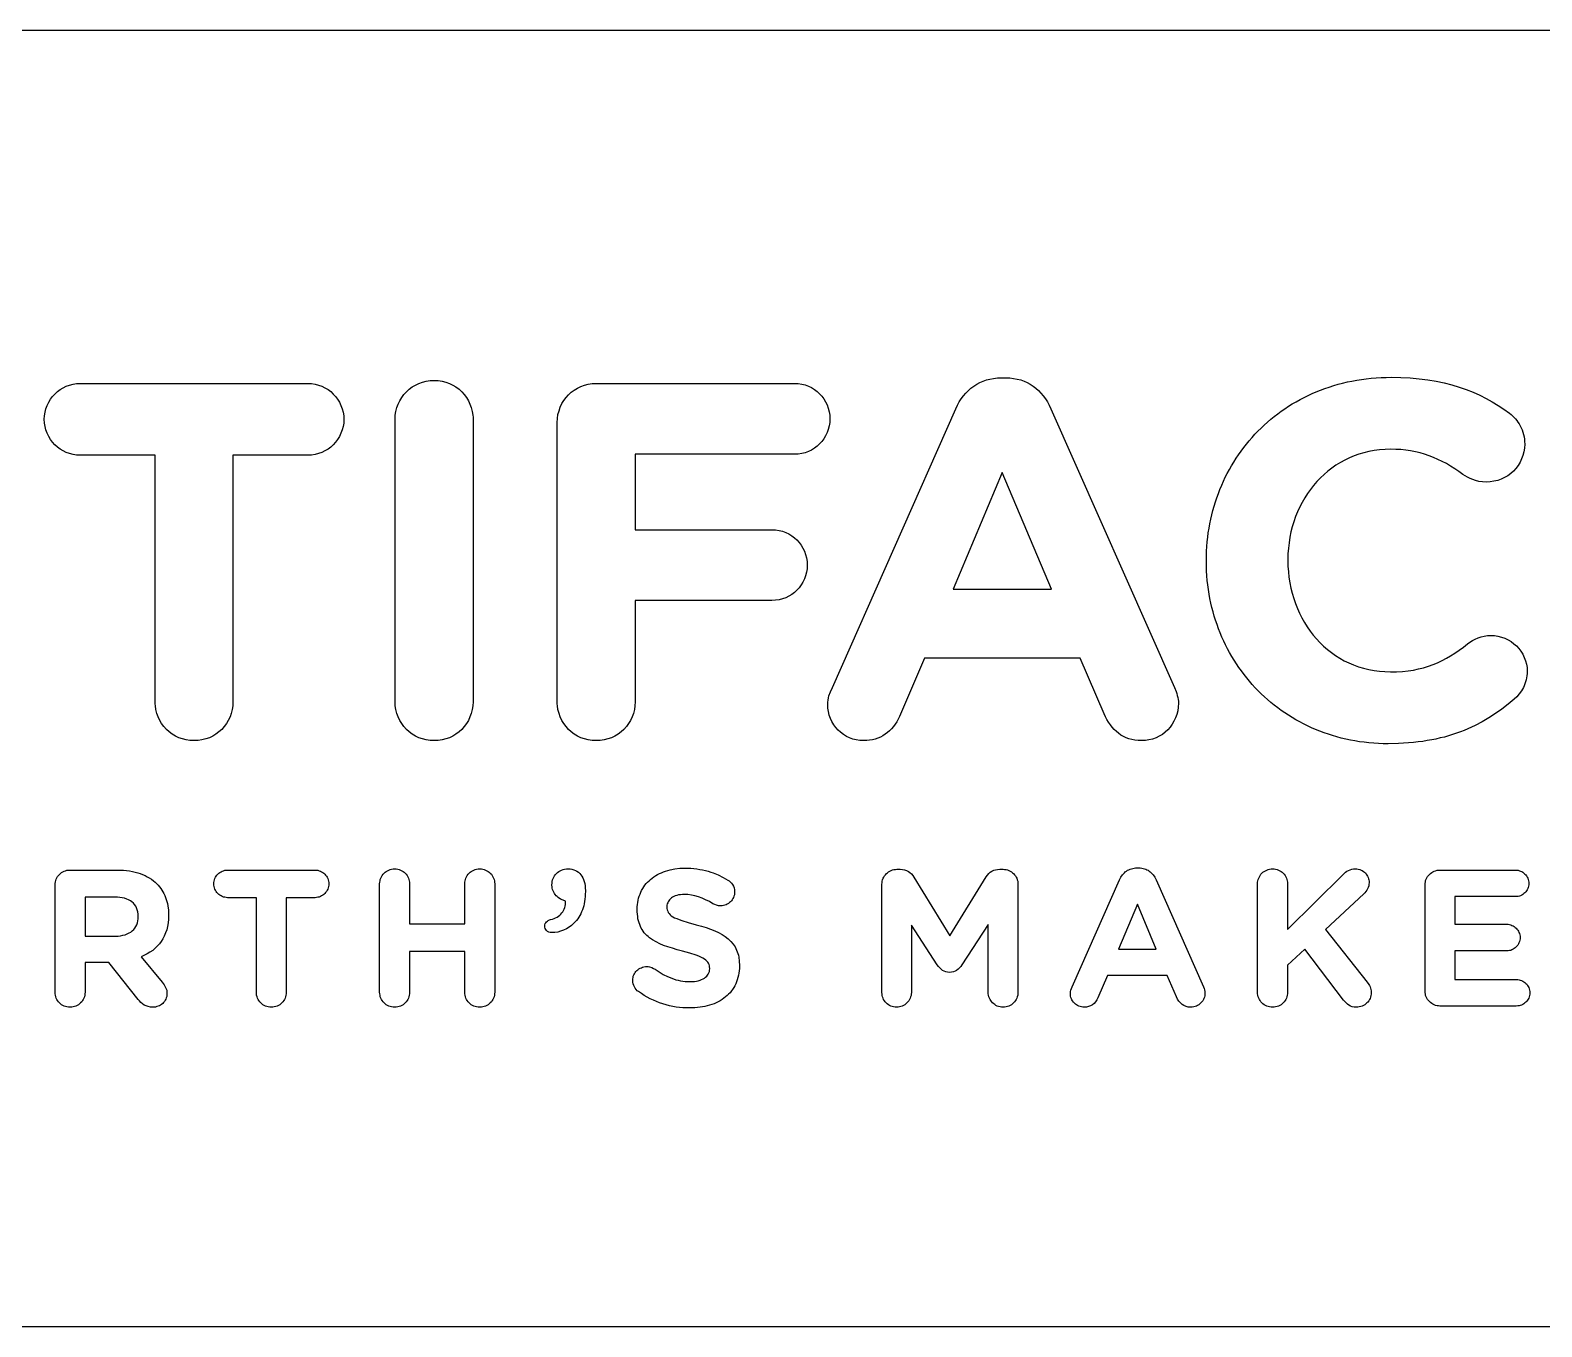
# Model space of a CAD drawing. Extents: x 141 to 614, y 34 to 131.
# Drawn here: x 373.7 to 486.8, y 33.9 to 130.9 of the extents above; entities that cross this region are included whole.
import ezdxf

# ---------------------------------------------------------------- set-up
doc = ezdxf.new("R2010")
doc.units = 0
doc.layers.add('CUT', color=2, linetype='CONTINUOUS')
doc.layers.add('ENGRAVE', color=3, linetype='CONTINUOUS')

msp = doc.modelspace()

# ---------------------------------------------------------------- linework, layer by layer
at = {"layer": 'CUT'}
msp.add_lwpolyline([(203.08, 130.93), (530.44, 130.93), (586.44, 130.93), (614.44, 82.43), (586.44, 33.93), (226.46, 33.93)], dxfattribs=at)
at = {"layer": 'ENGRAVE'}
for points in [[(383.08, 99.13), (377.48, 99.13), (377.21, 99.14), (376.94, 99.18), (376.68, 99.25), (376.44, 99.34), (376.2, 99.45), (375.98, 99.59), (375.77, 99.74), (375.58, 99.92), (375.41, 100.11), (375.25, 100.32), (375.12, 100.54), (375, 100.77), (374.91, 101.02), (374.85, 101.28), (374.81, 101.54), (374.79, 101.82), (374.81, 102.09), (374.85, 102.36), (374.91, 102.61), (375, 102.86), (375.12, 103.09), (375.25, 103.32), (375.41, 103.52), (375.58, 103.71), (375.77, 103.89), (375.98, 104.04), (376.2, 104.18), (376.44, 104.29), (376.68, 104.38), (376.94, 104.45), (377.21, 104.49), (377.48, 104.5), (394.51, 104.5), (394.79, 104.49), (395.05, 104.45), (395.31, 104.38), (395.56, 104.29), (395.79, 104.18), (396.02, 104.04), (396.22, 103.89), (396.41, 103.71), (396.59, 103.52), (396.74, 103.32), (396.88, 103.09), (396.99, 102.86), (397.08, 102.61), (397.15, 102.36), (397.19, 102.09), (397.2, 101.82), (397.19, 101.54), (397.15, 101.28), (397.08, 101.02), (396.99, 100.77), (396.88, 100.54), (396.74, 100.32), (396.59, 100.11), (396.41, 99.92), (396.22, 99.74), (396.02, 99.59), (395.79, 99.45), (395.56, 99.34), (395.31, 99.25), (395.05, 99.18), (394.79, 99.14), (394.51, 99.13), (388.91, 99.13), (388.91, 80.69), (388.9, 80.39), (388.85, 80.1), (388.78, 79.82), (388.69, 79.55), (388.56, 79.29), (388.42, 79.05), (388.25, 78.83), (388.07, 78.62), (387.86, 78.44), (387.63, 78.27), (387.39, 78.12), (387.14, 78), (386.87, 77.91), (386.59, 77.83), (386.3, 77.79), (386.15, 77.78), (386, 77.78), (385.69, 77.79), (385.4, 77.83), (385.12, 77.91), (384.85, 78), (384.6, 78.12), (384.36, 78.27), (384.13, 78.44), (383.93, 78.62), (383.74, 78.83), (383.57, 79.05), (383.43, 79.29), (383.31, 79.55), (383.21, 79.82), (383.14, 80.1), (383.1, 80.39), (383.09, 80.54), (383.08, 80.69)], [(401.04, 101.82), (401.05, 102.12), (401.1, 102.41), (401.17, 102.69), (401.26, 102.96), (401.39, 103.21), (401.53, 103.45), (401.7, 103.68), (401.89, 103.88), (402.09, 104.07), (402.32, 104.24), (402.56, 104.38), (402.81, 104.5), (403.08, 104.6), (403.36, 104.67), (403.65, 104.72), (403.8, 104.73), (403.96, 104.73), (404.26, 104.72), (404.55, 104.67), (404.83, 104.6), (405.1, 104.5), (405.35, 104.38), (405.59, 104.24), (405.82, 104.07), (406.02, 103.88), (406.21, 103.68), (406.38, 103.45), (406.52, 103.21), (406.64, 102.96), (406.74, 102.69), (406.81, 102.41), (406.85, 102.12), (406.87, 101.97), (406.87, 101.82), (406.87, 80.69), (406.85, 80.39), (406.81, 80.1), (406.74, 79.82), (406.64, 79.55), (406.52, 79.29), (406.38, 79.05), (406.21, 78.83), (406.02, 78.62), (405.82, 78.44), (405.59, 78.27), (405.35, 78.12), (405.1, 78), (404.83, 77.91), (404.55, 77.83), (404.26, 77.79), (404.11, 77.78), (403.96, 77.78), (403.65, 77.79), (403.36, 77.83), (403.08, 77.91), (402.81, 78), (402.56, 78.12), (402.32, 78.27), (402.09, 78.44), (401.89, 78.62), (401.7, 78.83), (401.53, 79.05), (401.39, 79.29), (401.26, 79.55), (401.17, 79.82), (401.1, 80.1), (401.05, 80.39), (401.04, 80.54), (401.04, 80.69)], [(413.17, 101.59), (413.18, 101.89), (413.22, 102.18), (413.3, 102.46), (413.39, 102.73), (413.51, 102.99), (413.66, 103.23), (413.83, 103.45), (414.01, 103.66), (414.22, 103.84), (414.44, 104.01), (414.68, 104.16), (414.94, 104.28), (415.21, 104.37), (415.49, 104.45), (415.78, 104.49), (415.93, 104.5), (416.08, 104.5), (430.92, 104.5), (431.19, 104.49), (431.46, 104.45), (431.71, 104.39), (431.96, 104.3), (432.19, 104.19), (432.41, 104.05), (432.61, 103.9), (432.8, 103.73), (432.97, 103.55), (433.12, 103.34), (433.25, 103.12), (433.36, 102.89), (433.45, 102.65), (433.52, 102.39), (433.56, 102.13), (433.57, 101.85), (433.56, 101.58), (433.52, 101.32), (433.45, 101.06), (433.36, 100.82), (433.25, 100.59), (433.12, 100.37), (432.97, 100.16), (432.8, 99.98), (432.61, 99.8), (432.41, 99.65), (432.19, 99.52), (431.96, 99.41), (431.71, 99.32), (431.46, 99.26), (431.19, 99.22), (430.92, 99.2), (419, 99.2), (419, 93.56), (429.22, 93.56), (429.49, 93.55), (429.76, 93.51), (430.01, 93.45), (430.26, 93.36), (430.49, 93.25), (430.71, 93.11), (430.91, 92.96), (431.1, 92.79), (431.27, 92.6), (431.42, 92.4), (431.55, 92.18), (431.66, 91.95), (431.75, 91.71), (431.82, 91.45), (431.86, 91.19), (431.87, 90.91), (431.86, 90.64), (431.82, 90.38), (431.75, 90.12), (431.66, 89.88), (431.55, 89.64), (431.42, 89.43), (431.27, 89.22), (431.1, 89.03), (430.91, 88.86), (430.71, 88.71), (430.49, 88.58), (430.26, 88.47), (430.01, 88.38), (429.76, 88.32), (429.49, 88.28), (429.22, 88.26), (419, 88.26), (419, 80.69), (418.98, 80.39), (418.94, 80.1), (418.87, 79.82), (418.77, 79.55), (418.65, 79.29), (418.5, 79.05), (418.34, 78.83), (418.15, 78.62), (417.94, 78.44), (417.72, 78.27), (417.48, 78.12), (417.23, 78), (416.96, 77.91), (416.68, 77.83), (416.38, 77.79), (416.24, 77.78), (416.08, 77.78), (415.78, 77.79), (415.49, 77.83), (415.21, 77.91), (414.94, 78), (414.68, 78.12), (414.44, 78.27), (414.22, 78.44), (414.01, 78.62), (413.83, 78.83), (413.66, 79.05), (413.51, 79.29), (413.39, 79.55), (413.3, 79.82), (413.22, 80.1), (413.18, 80.39), (413.17, 80.54), (413.17, 80.69)], [(433.75, 81.75), (442.98, 102.61), (443.11, 102.87), (443.25, 103.12), (443.4, 103.36), (443.56, 103.58), (443.74, 103.78), (443.93, 103.97), (444.12, 104.15), (444.33, 104.31), (444.55, 104.45), (444.78, 104.57), (445.03, 104.67), (445.28, 104.76), (445.54, 104.83), (445.81, 104.88), (446.1, 104.91), (446.39, 104.92), (446.73, 104.92), (447.03, 104.91), (447.31, 104.88), (447.58, 104.83), (447.84, 104.76), (448.09, 104.67), (448.33, 104.57), (448.55, 104.45), (448.77, 104.31), (448.98, 104.15), (449.17, 103.97), (449.35, 103.78), (449.53, 103.58), (449.69, 103.36), (449.84, 103.12), (449.98, 102.87), (450.1, 102.61), (459.34, 81.75), (459.47, 81.45), (459.52, 81.3), (459.56, 81.15), (459.6, 81.01), (459.62, 80.86), (459.64, 80.72), (459.64, 80.58), (459.63, 80.29), (459.59, 80.01), (459.52, 79.74), (459.43, 79.49), (459.31, 79.24), (459.18, 79.01), (459.02, 78.79), (458.84, 78.59), (458.65, 78.41), (458.44, 78.25), (458.21, 78.11), (457.97, 78), (457.71, 77.9), (457.44, 77.83), (457.17, 77.79), (456.88, 77.78), (456.63, 77.79), (456.39, 77.81), (456.16, 77.86), (455.94, 77.92), (455.73, 78), (455.53, 78.09), (455.34, 78.2), (455.16, 78.33), (455, 78.46), (454.84, 78.62), (454.69, 78.78), (454.55, 78.96), (454.42, 79.15), (454.29, 79.35), (454.18, 79.56), (454.08, 79.78), (452.3, 83.95), (440.64, 83.95), (438.78, 79.59), (438.68, 79.39), (438.57, 79.19), (438.45, 79), (438.32, 78.83), (438.18, 78.67), (438.03, 78.52), (437.87, 78.38), (437.71, 78.26), (437.53, 78.15), (437.35, 78.05), (437.16, 77.97), (436.96, 77.9), (436.75, 77.85), (436.54, 77.81), (436.32, 77.78), (436.09, 77.78), (435.81, 77.79), (435.54, 77.83), (435.28, 77.9), (435.03, 77.99), (434.8, 78.1), (434.58, 78.24), (434.37, 78.4), (434.18, 78.57), (434.01, 78.76), (433.86, 78.97), (433.72, 79.2), (433.61, 79.44), (433.52, 79.69), (433.46, 79.95), (433.42, 80.22), (433.41, 80.5), (433.41, 80.66), (433.43, 80.81), (433.46, 80.97), (433.5, 81.13), (433.61, 81.44)], [(461.74, 91.18), (461.74, 91.25), (461.74, 91.61), (461.75, 91.96), (461.77, 92.3), (461.8, 92.65), (461.84, 92.99), (461.88, 93.33), (461.94, 93.67), (462, 94.01), (462.06, 94.34), (462.14, 94.67), (462.22, 94.99), (462.31, 95.32), (462.41, 95.64), (462.52, 95.95), (462.63, 96.26), (462.75, 96.57), (462.88, 96.88), (463.01, 97.18), (463.15, 97.48), (463.3, 97.77), (463.46, 98.06), (463.62, 98.34), (463.79, 98.62), (463.96, 98.9), (464.14, 99.17), (464.33, 99.44), (464.53, 99.7), (464.73, 99.96), (464.94, 100.21), (465.15, 100.45), (465.37, 100.7), (465.59, 100.93), (465.83, 101.16), (466.06, 101.39), (466.31, 101.6), (466.55, 101.82), (466.81, 102.02), (467.07, 102.23), (467.34, 102.42), (467.61, 102.61), (467.88, 102.79), (468.16, 102.97), (468.45, 103.13), (468.74, 103.3), (469.04, 103.45), (469.34, 103.6), (469.65, 103.74), (469.96, 103.88), (470.28, 104), (470.6, 104.12), (470.93, 104.23), (471.26, 104.34), (471.59, 104.44), (471.93, 104.52), (472.28, 104.61), (472.62, 104.68), (472.98, 104.74), (473.33, 104.8), (473.69, 104.85), (474.06, 104.89), (474.43, 104.92), (474.8, 104.94), (475.18, 104.95), (475.56, 104.96), (476.29, 104.95), (476.99, 104.91), (477.66, 104.85), (478.31, 104.77), (478.93, 104.66), (479.53, 104.54), (480.1, 104.39), (480.65, 104.22), (481.18, 104.04), (481.69, 103.84), (482.19, 103.62), (482.66, 103.38), (483.12, 103.12), (483.57, 102.85), (484, 102.57), (484.41, 102.27), (484.53, 102.18), (484.64, 102.08), (484.74, 101.98), (484.85, 101.86), (484.95, 101.74), (485.04, 101.61), (485.13, 101.47), (485.21, 101.33), (485.28, 101.18), (485.35, 101.02), (485.41, 100.86), (485.46, 100.69), (485.5, 100.51), (485.53, 100.34), (485.54, 100.15), (485.55, 99.96), (485.53, 99.67), (485.49, 99.38), (485.42, 99.11), (485.32, 98.85), (485.2, 98.6), (485.06, 98.36), (484.89, 98.15), (484.71, 97.94), (484.5, 97.76), (484.28, 97.6), (484.04, 97.46), (483.79, 97.34), (483.53, 97.25), (483.25, 97.18), (482.97, 97.14), (482.67, 97.12), (482.39, 97.14), (482.12, 97.17), (481.88, 97.23), (481.66, 97.31), (481.46, 97.39), (481.27, 97.49), (480.93, 97.69), (480.62, 97.91), (480.32, 98.12), (480.01, 98.31), (479.69, 98.5), (479.37, 98.67), (479.05, 98.82), (478.73, 98.96), (478.39, 99.09), (478.06, 99.2), (477.72, 99.3), (477.37, 99.39), (477.01, 99.46), (476.65, 99.51), (476.28, 99.55), (475.9, 99.57), (475.52, 99.58), (475.1, 99.57), (474.69, 99.54), (474.29, 99.49), (473.9, 99.41), (473.52, 99.32), (473.15, 99.21), (472.79, 99.08), (472.43, 98.93), (472.09, 98.77), (471.76, 98.58), (471.43, 98.38), (471.12, 98.17), (470.82, 97.94), (470.54, 97.69), (470.26, 97.43), (470, 97.16), (469.75, 96.87), (469.52, 96.57), (469.29, 96.26), (469.09, 95.94), (468.89, 95.6), (468.72, 95.26), (468.55, 94.9), (468.41, 94.54), (468.27, 94.16), (468.16, 93.78), (468.06, 93.39), (467.98, 92.99), (467.92, 92.58), (467.87, 92.17), (467.84, 91.75), (467.83, 91.33), (467.83, 91.25), (467.84, 90.83), (467.87, 90.41), (467.91, 90), (467.98, 89.59), (468.06, 89.19), (468.15, 88.8), (468.27, 88.41), (468.39, 88.04), (468.54, 87.67), (468.7, 87.31), (468.88, 86.96), (469.07, 86.62), (469.27, 86.3), (469.49, 85.98), (469.72, 85.68), (469.97, 85.39), (470.23, 85.11), (470.5, 84.85), (470.79, 84.6), (471.09, 84.36), (471.4, 84.14), (471.72, 83.94), (472.05, 83.76), (472.4, 83.59), (472.75, 83.44), (473.12, 83.3), (473.5, 83.19), (473.88, 83.1), (474.28, 83.02), (474.68, 82.97), (475.09, 82.94), (475.52, 82.92), (475.97, 82.93), (476.4, 82.96), (476.82, 83), (477.22, 83.06), (477.61, 83.14), (477.98, 83.23), (478.34, 83.34), (478.69, 83.47), (479.03, 83.61), (479.37, 83.77), (479.69, 83.94), (480.01, 84.12), (480.33, 84.32), (480.65, 84.54), (480.96, 84.77), (481.27, 85.01), (481.45, 85.14), (481.64, 85.27), (481.84, 85.38), (482.06, 85.47), (482.28, 85.55), (482.52, 85.6), (482.76, 85.64), (483.01, 85.65), (483.29, 85.64), (483.55, 85.6), (483.81, 85.53), (484.06, 85.44), (484.3, 85.32), (484.53, 85.19), (484.74, 85.03), (484.93, 84.86), (485.11, 84.67), (485.27, 84.46), (485.4, 84.24), (485.52, 84.01), (485.61, 83.76), (485.68, 83.5), (485.73, 83.24), (485.74, 82.96), (485.73, 82.8), (485.72, 82.63), (485.69, 82.47), (485.66, 82.32), (485.62, 82.17), (485.57, 82.02), (485.51, 81.89), (485.45, 81.75), (485.3, 81.5), (485.13, 81.27), (484.95, 81.06), (484.76, 80.88), (484.3, 80.5), (483.84, 80.14), (483.36, 79.8), (482.87, 79.48), (482.37, 79.19), (481.84, 78.91), (481.3, 78.66), (481.02, 78.54), (480.74, 78.43), (480.45, 78.33), (480.15, 78.23), (479.85, 78.14), (479.55, 78.05), (479.23, 77.98), (478.91, 77.9), (478.59, 77.84), (478.26, 77.78), (477.92, 77.72), (477.57, 77.68), (477.22, 77.64), (476.85, 77.61), (476.48, 77.58), (476.11, 77.56), (475.33, 77.55), (474.97, 77.55), (474.6, 77.57), (474.25, 77.59), (473.89, 77.62), (473.54, 77.66), (473.19, 77.7), (472.85, 77.76), (472.51, 77.82), (472.17, 77.89), (471.83, 77.97), (471.5, 78.06), (471.18, 78.16), (470.86, 78.26), (470.54, 78.37), (470.22, 78.48), (469.91, 78.61), (469.61, 78.74), (469.31, 78.88), (469.01, 79.03), (468.72, 79.18), (468.43, 79.34), (468.15, 79.5), (467.87, 79.68), (467.6, 79.86), (467.33, 80.04), (467.07, 80.23), (466.81, 80.43), (466.56, 80.63), (466.31, 80.85), (466.07, 81.06), (465.84, 81.28), (465.61, 81.51), (465.38, 81.74), (465.17, 81.98), (464.95, 82.23), (464.75, 82.47), (464.55, 82.73), (464.35, 82.99), (464.16, 83.25), (463.98, 83.52), (463.81, 83.8), (463.64, 84.07), (463.47, 84.36), (463.32, 84.65), (463.17, 84.94), (463.03, 85.23), (462.89, 85.53), (462.76, 85.84), (462.64, 86.15), (462.53, 86.46), (462.42, 86.78), (462.32, 87.09), (462.23, 87.42), (462.15, 87.74), (462.07, 88.07), (462, 88.41), (461.94, 88.74), (461.89, 89.08), (461.84, 89.43), (461.8, 89.77), (461.77, 90.12), (461.75, 90.47), (461.74, 90.82)], [(450.14, 89.1), (446.46, 97.84), (442.8, 89.1)], [(375.6, 66.98), (375.61, 67.09), (375.62, 67.21), (375.65, 67.31), (375.69, 67.42), (375.74, 67.52), (375.79, 67.61), (375.86, 67.69), (375.93, 67.77), (376.01, 67.85), (376.09, 67.91), (376.18, 67.96), (376.28, 68.01), (376.39, 68.05), (376.49, 68.08), (376.61, 68.09), (376.72, 68.1), (380.25, 68.1), (380.49, 68.09), (380.72, 68.08), (380.95, 68.06), (381.17, 68.03), (381.38, 67.99), (381.58, 67.95), (381.78, 67.89), (381.97, 67.83), (382.15, 67.76), (382.33, 67.69), (382.49, 67.6), (382.65, 67.51), (382.81, 67.41), (382.95, 67.3), (383.09, 67.19), (383.22, 67.07), (383.32, 66.96), (383.42, 66.84), (383.51, 66.72), (383.59, 66.6), (383.67, 66.47), (383.74, 66.33), (383.81, 66.19), (383.87, 66.05), (383.92, 65.9), (383.96, 65.75), (384, 65.59), (384.03, 65.43), (384.08, 65.09), (384.09, 64.74), (384.09, 64.71), (384.08, 64.42), (384.05, 64.14), (384.01, 63.88), (383.95, 63.62), (383.87, 63.39), (383.77, 63.16), (383.66, 62.95), (383.54, 62.75), (383.4, 62.57), (383.24, 62.4), (383.08, 62.24), (382.9, 62.09), (382.7, 61.95), (382.5, 61.83), (382.28, 61.72), (382.05, 61.61), (383.61, 59.72), (383.76, 59.52), (383.82, 59.42), (383.87, 59.32), (383.92, 59.22), (383.95, 59.11), (383.97, 58.99), (383.97, 58.87), (383.97, 58.75), (383.95, 58.64), (383.92, 58.54), (383.88, 58.44), (383.84, 58.35), (383.78, 58.27), (383.72, 58.19), (383.65, 58.12), (383.57, 58.05), (383.49, 58), (383.4, 57.95), (383.31, 57.91), (383.21, 57.88), (383.11, 57.85), (383.01, 57.84), (382.91, 57.84), (382.73, 57.85), (382.56, 57.88), (382.41, 57.93), (382.27, 58), (382.14, 58.09), (382.02, 58.18), (381.91, 58.3), (381.81, 58.42), (379.63, 61.18), (377.84, 61.18), (377.84, 58.95), (377.83, 58.84), (377.82, 58.73), (377.79, 58.62), (377.75, 58.52), (377.71, 58.42), (377.65, 58.33), (377.59, 58.24), (377.51, 58.16), (377.43, 58.09), (377.35, 58.02), (377.26, 57.97), (377.16, 57.92), (377.06, 57.88), (376.95, 57.86), (376.84, 57.84), (376.72, 57.84), (376.61, 57.84), (376.49, 57.86), (376.39, 57.88), (376.28, 57.92), (376.18, 57.97), (376.09, 58.02), (376.01, 58.09), (375.93, 58.16), (375.86, 58.24), (375.79, 58.33), (375.74, 58.42), (375.69, 58.52), (375.65, 58.62), (375.62, 58.73), (375.61, 58.84), (375.6, 58.95)], [(390.66, 66.03), (388.51, 66.03), (388.4, 66.04), (388.3, 66.06), (388.2, 66.08), (388.11, 66.12), (388.02, 66.16), (387.93, 66.21), (387.85, 66.27), (387.78, 66.34), (387.71, 66.41), (387.65, 66.49), (387.6, 66.58), (387.56, 66.67), (387.52, 66.76), (387.49, 66.86), (387.48, 66.96), (387.47, 67.07), (387.48, 67.17), (387.49, 67.27), (387.52, 67.37), (387.56, 67.47), (387.6, 67.56), (387.65, 67.64), (387.71, 67.72), (387.78, 67.79), (387.85, 67.86), (387.93, 67.92), (388.02, 67.97), (388.11, 68.02), (388.2, 68.05), (388.3, 68.08), (388.4, 68.09), (388.51, 68.1), (395.05, 68.1), (395.15, 68.09), (395.26, 68.08), (395.35, 68.05), (395.45, 68.02), (395.54, 67.97), (395.62, 67.92), (395.7, 67.86), (395.78, 67.79), (395.84, 67.72), (395.9, 67.64), (395.96, 67.56), (396, 67.47), (396.03, 67.37), (396.06, 67.27), (396.08, 67.17), (396.08, 67.07), (396.08, 66.96), (396.06, 66.86), (396.03, 66.76), (396, 66.67), (395.96, 66.58), (395.9, 66.49), (395.84, 66.41), (395.78, 66.34), (395.7, 66.27), (395.62, 66.21), (395.54, 66.16), (395.45, 66.12), (395.35, 66.08), (395.26, 66.06), (395.15, 66.04), (395.05, 66.03), (392.9, 66.03), (392.9, 58.95), (392.89, 58.84), (392.87, 58.73), (392.85, 58.62), (392.81, 58.52), (392.76, 58.42), (392.71, 58.33), (392.64, 58.24), (392.57, 58.16), (392.49, 58.09), (392.41, 58.02), (392.31, 57.97), (392.22, 57.92), (392.11, 57.88), (392, 57.86), (391.89, 57.84), (391.78, 57.84), (391.66, 57.84), (391.55, 57.86), (391.44, 57.88), (391.34, 57.92), (391.24, 57.97), (391.15, 58.02), (391.06, 58.09), (390.98, 58.16), (390.91, 58.24), (390.85, 58.33), (390.79, 58.42), (390.75, 58.52), (390.71, 58.62), (390.68, 58.73), (390.66, 58.84), (390.66, 58.95)], [(399.88, 67.07), (399.89, 67.18), (399.91, 67.29), (399.93, 67.4), (399.97, 67.5), (400.02, 67.6), (400.07, 67.7), (400.14, 67.78), (400.21, 67.86), (400.29, 67.93), (400.37, 68), (400.47, 68.05), (400.56, 68.1), (400.67, 68.14), (400.78, 68.16), (400.89, 68.18), (401, 68.19), (401.12, 68.18), (401.23, 68.16), (401.34, 68.14), (401.44, 68.1), (401.54, 68.05), (401.63, 68), (401.72, 67.93), (401.8, 67.86), (401.87, 67.78), (401.93, 67.7), (401.99, 67.6), (402.04, 67.5), (402.07, 67.4), (402.1, 67.29), (402.12, 67.18), (402.12, 67.07), (402.12, 64.07), (406.25, 64.07), (406.25, 67.07), (406.26, 67.18), (406.27, 67.29), (406.3, 67.4), (406.34, 67.5), (406.39, 67.6), (406.44, 67.7), (406.5, 67.78), (406.58, 67.86), (406.66, 67.93), (406.74, 68), (406.83, 68.05), (406.93, 68.1), (407.04, 68.14), (407.14, 68.16), (407.25, 68.18), (407.37, 68.19), (407.49, 68.18), (407.6, 68.16), (407.71, 68.14), (407.81, 68.1), (407.91, 68.05), (408, 68), (408.08, 67.93), (408.16, 67.86), (408.24, 67.78), (408.3, 67.7), (408.35, 67.6), (408.4, 67.5), (408.44, 67.4), (408.47, 67.29), (408.48, 67.18), (408.49, 67.07), (408.49, 58.95), (408.48, 58.84), (408.47, 58.73), (408.44, 58.62), (408.4, 58.52), (408.35, 58.42), (408.3, 58.33), (408.24, 58.24), (408.16, 58.16), (408.08, 58.09), (408, 58.02), (407.91, 57.97), (407.81, 57.92), (407.71, 57.88), (407.6, 57.86), (407.49, 57.84), (407.37, 57.84), (407.25, 57.84), (407.14, 57.86), (407.04, 57.88), (406.93, 57.92), (406.83, 57.97), (406.74, 58.02), (406.66, 58.09), (406.58, 58.16), (406.5, 58.24), (406.44, 58.33), (406.39, 58.42), (406.34, 58.52), (406.3, 58.62), (406.27, 58.73), (406.26, 58.84), (406.25, 58.95), (406.25, 62.01), (402.12, 62.01), (402.12, 58.95), (402.12, 58.84), (402.1, 58.73), (402.07, 58.62), (402.04, 58.52), (401.99, 58.42), (401.93, 58.33), (401.87, 58.24), (401.8, 58.16), (401.72, 58.09), (401.63, 58.02), (401.54, 57.97), (401.44, 57.92), (401.34, 57.88), (401.23, 57.86), (401.12, 57.84), (401, 57.84), (400.89, 57.84), (400.78, 57.86), (400.67, 57.88), (400.56, 57.92), (400.47, 57.97), (400.37, 58.02), (400.29, 58.09), (400.21, 58.16), (400.14, 58.24), (400.07, 58.33), (400.02, 58.42), (399.97, 58.52), (399.93, 58.62), (399.91, 58.73), (399.89, 58.84), (399.88, 58.95)], [(412.67, 64.39), (412.81, 64.43), (412.93, 64.47), (413.05, 64.52), (413.16, 64.58), (413.27, 64.65), (413.36, 64.72), (413.44, 64.8), (413.52, 64.89), (413.59, 64.98), (413.64, 65.07), (413.69, 65.18), (413.73, 65.29), (413.76, 65.4), (413.78, 65.52), (413.79, 65.64), (413.79, 65.77), (413.6, 65.84), (413.42, 65.93), (413.25, 66.04), (413.17, 66.11), (413.09, 66.18), (413.02, 66.26), (412.96, 66.35), (412.91, 66.44), (412.86, 66.53), (412.82, 66.63), (412.8, 66.74), (412.78, 66.85), (412.77, 66.96), (412.77, 66.99), (412.78, 67.12), (412.8, 67.24), (412.82, 67.36), (412.86, 67.47), (412.91, 67.57), (412.96, 67.67), (413.03, 67.76), (413.11, 67.85), (413.19, 67.92), (413.28, 67.99), (413.38, 68.05), (413.49, 68.1), (413.6, 68.13), (413.72, 68.16), (413.85, 68.18), (413.98, 68.19), (414.13, 68.18), (414.27, 68.16), (414.4, 68.12), (414.53, 68.07), (414.64, 68.01), (414.75, 67.93), (414.85, 67.85), (414.93, 67.75), (415.01, 67.64), (415.08, 67.51), (415.14, 67.38), (415.19, 67.23), (415.23, 67.08), (415.25, 66.92), (415.27, 66.74), (415.28, 66.56), (415.28, 66.5), (415.27, 66.3), (415.26, 66.11), (415.24, 65.93), (415.22, 65.75), (415.19, 65.58), (415.15, 65.42), (415.1, 65.26), (415.05, 65.11), (414.99, 64.97), (414.93, 64.83), (414.86, 64.69), (414.78, 64.57), (414.7, 64.44), (414.61, 64.33), (414.52, 64.22), (414.42, 64.12), (414.24, 63.96), (414.05, 63.82), (413.85, 63.7), (413.64, 63.6), (413.42, 63.52), (413.21, 63.46), (412.99, 63.43), (412.79, 63.42), (412.65, 63.43), (412.54, 63.46), (412.44, 63.5), (412.36, 63.57), (412.31, 63.64), (412.27, 63.72), (412.24, 63.82), (412.23, 63.91), (412.24, 64), (412.27, 64.09), (412.31, 64.16), (412.36, 64.23), (412.43, 64.28), (412.5, 64.33), (412.58, 64.36)], [(419.24, 59), (419.15, 59.07), (419.07, 59.15), (419, 59.25), (418.94, 59.35), (418.89, 59.47), (418.85, 59.59), (418.83, 59.71), (418.82, 59.84), (418.82, 59.95), (418.84, 60.05), (418.86, 60.15), (418.9, 60.25), (418.94, 60.34), (419, 60.42), (419.06, 60.5), (419.12, 60.58), (419.2, 60.64), (419.28, 60.7), (419.36, 60.75), (419.46, 60.79), (419.55, 60.83), (419.65, 60.85), (419.76, 60.87), (419.87, 60.87), (419.97, 60.87), (420.07, 60.86), (420.24, 60.81), (420.38, 60.74), (420.5, 60.67), (420.8, 60.47), (421.1, 60.29), (421.41, 60.13), (421.73, 60), (422.05, 59.89), (422.22, 59.85), (422.39, 59.82), (422.57, 59.79), (422.74, 59.77), (422.92, 59.76), (423.11, 59.75), (423.28, 59.76), (423.43, 59.77), (423.58, 59.79), (423.72, 59.82), (423.85, 59.86), (423.97, 59.9), (424.09, 59.95), (424.19, 60.01), (424.27, 60.08), (424.35, 60.15), (424.42, 60.23), (424.47, 60.31), (424.52, 60.4), (424.55, 60.5), (424.57, 60.6), (424.58, 60.71), (424.58, 60.74), (424.57, 60.85), (424.56, 60.94), (424.53, 61.04), (424.49, 61.12), (424.44, 61.21), (424.37, 61.29), (424.29, 61.36), (424.19, 61.44), (424.07, 61.51), (423.92, 61.59), (423.75, 61.66), (423.56, 61.73), (423.1, 61.88), (422.53, 62.04), (422.15, 62.14), (421.79, 62.24), (421.45, 62.34), (421.13, 62.46), (420.84, 62.58), (420.56, 62.72), (420.3, 62.87), (420.07, 63.03), (419.96, 63.12), (419.86, 63.21), (419.77, 63.31), (419.68, 63.41), (419.6, 63.52), (419.52, 63.64), (419.45, 63.76), (419.39, 63.88), (419.34, 64.02), (419.29, 64.15), (419.25, 64.3), (419.21, 64.45), (419.19, 64.62), (419.17, 64.79), (419.16, 64.96), (419.15, 65.15), (419.15, 65.18), (419.16, 65.35), (419.17, 65.51), (419.19, 65.68), (419.22, 65.84), (419.26, 65.99), (419.3, 66.14), (419.36, 66.29), (419.42, 66.43), (419.48, 66.57), (419.56, 66.71), (419.64, 66.83), (419.73, 66.96), (419.83, 67.08), (419.93, 67.19), (420.04, 67.3), (420.15, 67.4), (420.28, 67.5), (420.4, 67.59), (420.54, 67.68), (420.67, 67.76), (420.82, 67.84), (420.97, 67.9), (421.12, 67.97), (421.28, 68.02), (421.61, 68.12), (421.97, 68.19), (422.33, 68.23), (422.72, 68.24), (422.95, 68.24), (423.17, 68.23), (423.39, 68.21), (423.61, 68.18), (423.83, 68.15), (424.04, 68.11), (424.25, 68.07), (424.45, 68.01), (424.65, 67.95), (424.84, 67.88), (425.22, 67.73), (425.59, 67.55), (425.94, 67.34), (426.03, 67.28), (426.12, 67.2), (426.21, 67.11), (426.28, 67.01), (426.35, 66.89), (426.4, 66.76), (426.43, 66.61), (426.44, 66.46), (426.43, 66.35), (426.42, 66.24), (426.39, 66.14), (426.36, 66.05), (426.31, 65.96), (426.26, 65.87), (426.2, 65.79), (426.13, 65.72), (426.06, 65.66), (425.98, 65.6), (425.89, 65.55), (425.8, 65.5), (425.7, 65.47), (425.6, 65.44), (425.5, 65.43), (425.39, 65.42), (425.23, 65.43), (425.09, 65.47), (424.95, 65.52), (424.82, 65.58), (424.55, 65.74), (424.27, 65.87), (424, 65.99), (423.74, 66.09), (423.47, 66.17), (423.21, 66.22), (422.95, 66.26), (422.68, 66.27), (422.53, 66.26), (422.38, 66.25), (422.25, 66.23), (422.12, 66.2), (422, 66.16), (421.89, 66.12), (421.8, 66.07), (421.71, 66.01), (421.63, 65.95), (421.57, 65.88), (421.51, 65.8), (421.46, 65.73), (421.43, 65.65), (421.4, 65.56), (421.38, 65.47), (421.38, 65.38), (421.38, 65.35), (421.38, 65.23), (421.4, 65.12), (421.43, 65.02), (421.47, 64.92), (421.53, 64.84), (421.61, 64.75), (421.7, 64.67), (421.82, 64.6), (421.95, 64.53), (422.11, 64.46), (422.28, 64.39), (422.49, 64.32), (422.97, 64.17), (423.57, 64.01), (423.95, 63.91), (424.3, 63.8), (424.64, 63.68), (424.95, 63.56), (425.24, 63.42), (425.5, 63.28), (425.74, 63.12), (425.96, 62.95), (426.15, 62.76), (426.32, 62.56), (426.4, 62.46), (426.47, 62.35), (426.53, 62.23), (426.59, 62.11), (426.64, 61.98), (426.68, 61.85), (426.72, 61.72), (426.75, 61.58), (426.79, 61.28), (426.8, 60.96), (426.8, 60.93), (426.8, 60.74), (426.78, 60.56), (426.76, 60.39), (426.73, 60.22), (426.69, 60.05), (426.64, 59.89), (426.59, 59.74), (426.53, 59.59), (426.46, 59.44), (426.38, 59.3), (426.29, 59.17), (426.2, 59.05), (426.1, 58.92), (425.99, 58.81), (425.88, 58.7), (425.76, 58.6), (425.63, 58.5), (425.5, 58.41), (425.36, 58.32), (425.21, 58.24), (425.06, 58.17), (424.9, 58.1), (424.74, 58.04), (424.57, 57.99), (424.22, 57.89), (423.86, 57.83), (423.47, 57.79), (423.07, 57.78), (422.81, 57.78), (422.56, 57.8), (422.31, 57.82), (422.06, 57.85), (421.81, 57.9), (421.56, 57.95), (421.32, 58.01), (421.08, 58.08), (420.83, 58.16), (420.6, 58.25), (420.36, 58.35), (420.13, 58.46), (419.9, 58.58), (419.68, 58.71), (419.46, 58.85)], [(437.46, 67.04), (437.47, 67.15), (437.48, 67.26), (437.51, 67.37), (437.55, 67.48), (437.6, 67.57), (437.65, 67.67), (437.72, 67.75), (437.79, 67.83), (437.87, 67.9), (437.95, 67.97), (438.05, 68.02), (438.14, 68.07), (438.25, 68.11), (438.36, 68.13), (438.47, 68.15), (438.58, 68.16), (438.83, 68.16), (439, 68.15), (439.16, 68.11), (439.31, 68.06), (439.44, 67.99), (439.56, 67.91), (439.67, 67.81), (439.76, 67.7), (439.85, 67.57), (442.55, 63.17), (445.27, 67.59), (445.36, 67.72), (445.46, 67.84), (445.57, 67.93), (445.69, 68.01), (445.82, 68.08), (445.96, 68.12), (446.11, 68.15), (446.27, 68.16), (446.52, 68.16), (446.63, 68.15), (446.75, 68.13), (446.85, 68.11), (446.96, 68.07), (447.06, 68.02), (447.15, 67.97), (447.23, 67.9), (447.31, 67.83), (447.39, 67.75), (447.45, 67.67), (447.51, 67.57), (447.55, 67.48), (447.59, 67.37), (447.62, 67.26), (447.63, 67.15), (447.64, 67.04), (447.64, 58.95), (447.63, 58.84), (447.62, 58.73), (447.59, 58.62), (447.55, 58.52), (447.51, 58.42), (447.45, 58.33), (447.39, 58.24), (447.31, 58.16), (447.23, 58.09), (447.15, 58.02), (447.06, 57.97), (446.96, 57.92), (446.85, 57.88), (446.75, 57.86), (446.63, 57.84), (446.52, 57.84), (446.41, 57.84), (446.3, 57.86), (446.19, 57.89), (446.09, 57.92), (445.99, 57.97), (445.9, 58.03), (445.82, 58.09), (445.74, 58.17), (445.67, 58.25), (445.6, 58.33), (445.55, 58.42), (445.5, 58.52), (445.46, 58.62), (445.44, 58.73), (445.42, 58.84), (445.41, 58.95), (445.41, 64.03), (443.45, 61), (443.36, 60.88), (443.27, 60.77), (443.16, 60.67), (443.05, 60.59), (442.93, 60.52), (442.81, 60.48), (442.67, 60.45), (442.52, 60.44), (442.37, 60.45), (442.24, 60.48), (442.11, 60.52), (441.99, 60.59), (441.88, 60.67), (441.78, 60.77), (441.68, 60.88), (441.59, 61), (439.66, 63.98), (439.66, 58.93), (439.65, 58.81), (439.64, 58.7), (439.61, 58.6), (439.57, 58.5), (439.53, 58.4), (439.47, 58.31), (439.41, 58.23), (439.33, 58.15), (439.26, 58.08), (439.17, 58.02), (439.08, 57.97), (438.98, 57.92), (438.88, 57.88), (438.77, 57.86), (438.67, 57.84), (438.55, 57.84), (438.44, 57.84), (438.33, 57.86), (438.22, 57.88), (438.12, 57.92), (438.03, 57.97), (437.94, 58.02), (437.86, 58.08), (437.78, 58.15), (437.71, 58.23), (437.65, 58.31), (437.59, 58.4), (437.55, 58.5), (437.51, 58.6), (437.48, 58.7), (437.47, 58.81), (437.46, 58.93)], [(451.69, 59.36), (455.24, 67.37), (455.34, 67.57), (455.46, 67.74), (455.6, 67.89), (455.67, 67.96), (455.75, 68.02), (455.84, 68.08), (455.93, 68.12), (456.02, 68.16), (456.12, 68.2), (456.22, 68.22), (456.32, 68.24), (456.43, 68.25), (456.54, 68.26), (456.67, 68.26), (456.79, 68.25), (456.9, 68.24), (457, 68.22), (457.1, 68.2), (457.2, 68.16), (457.29, 68.12), (457.38, 68.08), (457.46, 68.02), (457.54, 67.96), (457.61, 67.89), (457.75, 67.74), (457.87, 67.57), (457.97, 67.37), (461.52, 59.36), (461.57, 59.24), (461.6, 59.13), (461.63, 59.02), (461.63, 58.91), (461.63, 58.8), (461.61, 58.69), (461.59, 58.59), (461.55, 58.49), (461.51, 58.4), (461.46, 58.31), (461.4, 58.23), (461.33, 58.15), (461.25, 58.08), (461.17, 58.02), (461.08, 57.96), (460.99, 57.92), (460.89, 57.88), (460.79, 57.86), (460.68, 57.84), (460.57, 57.84), (460.38, 57.85), (460.21, 57.89), (460.05, 57.96), (459.91, 58.05), (459.79, 58.16), (459.68, 58.29), (459.58, 58.44), (459.5, 58.61), (458.81, 60.21), (454.34, 60.21), (453.62, 58.53), (453.54, 58.38), (453.45, 58.24), (453.33, 58.12), (453.21, 58.02), (453.07, 57.94), (452.92, 57.88), (452.76, 57.85), (452.59, 57.84), (452.48, 57.84), (452.38, 57.86), (452.28, 57.88), (452.18, 57.92), (452.09, 57.96), (452.01, 58.01), (451.93, 58.07), (451.86, 58.14), (451.79, 58.21), (451.73, 58.3), (451.68, 58.38), (451.64, 58.47), (451.6, 58.57), (451.58, 58.67), (451.56, 58.77), (451.56, 58.88), (451.57, 59), (451.6, 59.12), (451.64, 59.24)], [(465.57, 67.07), (465.57, 67.18), (465.59, 67.29), (465.62, 67.4), (465.65, 67.5), (465.7, 67.6), (465.76, 67.7), (465.82, 67.78), (465.89, 67.86), (465.97, 67.93), (466.06, 68), (466.15, 68.05), (466.25, 68.1), (466.35, 68.14), (466.46, 68.16), (466.57, 68.18), (466.69, 68.19), (466.8, 68.18), (466.91, 68.16), (467.02, 68.14), (467.13, 68.1), (467.22, 68.05), (467.32, 68), (467.4, 67.93), (467.48, 67.86), (467.55, 67.78), (467.62, 67.7), (467.67, 67.6), (467.72, 67.5), (467.76, 67.4), (467.79, 67.29), (467.8, 67.18), (467.81, 67.07), (467.81, 63.65), (471.94, 67.75), (472.04, 67.85), (472.14, 67.93), (472.25, 68.01), (472.36, 68.07), (472.48, 68.12), (472.61, 68.16), (472.74, 68.18), (472.88, 68.19), (473, 68.18), (473.1, 68.16), (473.21, 68.14), (473.31, 68.1), (473.4, 68.06), (473.48, 68), (473.56, 67.94), (473.63, 67.88), (473.69, 67.8), (473.75, 67.72), (473.8, 67.64), (473.84, 67.55), (473.87, 67.45), (473.89, 67.36), (473.91, 67.26), (473.91, 67.15), (473.9, 67.03), (473.88, 66.91), (473.85, 66.79), (473.8, 66.69), (473.74, 66.59), (473.67, 66.49), (473.59, 66.4), (473.51, 66.31), (470.64, 63.64), (473.77, 59.71), (473.89, 59.54), (473.94, 59.45), (473.98, 59.36), (474.02, 59.26), (474.05, 59.16), (474.07, 59.05), (474.07, 58.93), (474.07, 58.81), (474.05, 58.7), (474.02, 58.59), (473.99, 58.49), (473.94, 58.4), (473.89, 58.31), (473.82, 58.22), (473.75, 58.15), (473.67, 58.08), (473.58, 58.02), (473.49, 57.96), (473.39, 57.92), (473.28, 57.88), (473.17, 57.86), (473.06, 57.84), (472.94, 57.84), (472.78, 57.85), (472.64, 57.87), (472.51, 57.92), (472.39, 57.98), (472.29, 58.06), (472.18, 58.15), (472.09, 58.26), (471.99, 58.37), (469.09, 62.18), (467.81, 60.99), (467.81, 58.95), (467.8, 58.84), (467.79, 58.73), (467.76, 58.62), (467.72, 58.52), (467.67, 58.42), (467.62, 58.33), (467.55, 58.24), (467.48, 58.16), (467.4, 58.09), (467.32, 58.02), (467.22, 57.97), (467.13, 57.92), (467.02, 57.88), (466.91, 57.86), (466.8, 57.84), (466.69, 57.84), (466.57, 57.84), (466.46, 57.86), (466.35, 57.88), (466.25, 57.92), (466.15, 57.97), (466.06, 58.02), (465.97, 58.09), (465.89, 58.16), (465.82, 58.24), (465.76, 58.33), (465.7, 58.42), (465.65, 58.52), (465.62, 58.62), (465.59, 58.73), (465.57, 58.84), (465.57, 58.95)], [(478.1, 59.04), (478.1, 66.98), (478.1, 67.09), (478.12, 67.21), (478.14, 67.31), (478.18, 67.42), (478.23, 67.52), (478.28, 67.61), (478.35, 67.69), (478.42, 67.77), (478.5, 67.85), (478.59, 67.91), (478.68, 67.96), (478.78, 68.01), (478.88, 68.05), (478.99, 68.08), (479.1, 68.09), (479.21, 68.1), (484.85, 68.1), (484.96, 68.09), (485.06, 68.08), (485.15, 68.05), (485.24, 68.02), (485.33, 67.98), (485.41, 67.93), (485.49, 67.87), (485.56, 67.8), (485.63, 67.73), (485.68, 67.66), (485.73, 67.57), (485.78, 67.49), (485.81, 67.39), (485.84, 67.3), (485.85, 67.2), (485.86, 67.1), (485.85, 66.99), (485.84, 66.89), (485.81, 66.8), (485.78, 66.71), (485.73, 66.62), (485.68, 66.54), (485.63, 66.46), (485.56, 66.39), (485.49, 66.33), (485.41, 66.27), (485.33, 66.22), (485.24, 66.18), (485.15, 66.15), (485.06, 66.13), (484.96, 66.11), (484.85, 66.11), (480.32, 66.11), (480.32, 64.04), (484.2, 64.04), (484.3, 64.04), (484.4, 64.02), (484.5, 64), (484.59, 63.96), (484.68, 63.92), (484.76, 63.87), (484.84, 63.81), (484.91, 63.75), (484.97, 63.68), (485.03, 63.6), (485.08, 63.52), (485.12, 63.43), (485.16, 63.34), (485.18, 63.24), (485.2, 63.14), (485.2, 63.04), (485.2, 62.94), (485.18, 62.84), (485.16, 62.74), (485.12, 62.65), (485.08, 62.57), (485.03, 62.48), (484.97, 62.41), (484.91, 62.34), (484.84, 62.27), (484.76, 62.22), (484.68, 62.17), (484.59, 62.13), (484.5, 62.09), (484.4, 62.07), (484.3, 62.06), (484.2, 62.05), (480.32, 62.05), (480.32, 59.91), (484.92, 59.91), (485.03, 59.91), (485.13, 59.89), (485.22, 59.87), (485.32, 59.83), (485.4, 59.79), (485.49, 59.74), (485.56, 59.68), (485.64, 59.62), (485.7, 59.55), (485.76, 59.47), (485.81, 59.39), (485.85, 59.3), (485.88, 59.21), (485.91, 59.11), (485.93, 59.01), (485.93, 58.91), (485.93, 58.81), (485.91, 58.71), (485.88, 58.61), (485.85, 58.52), (485.81, 58.44), (485.76, 58.36), (485.7, 58.28), (485.64, 58.21), (485.56, 58.15), (485.49, 58.09), (485.4, 58.04), (485.32, 58), (485.22, 57.97), (485.13, 57.94), (485.03, 57.93), (484.92, 57.92), (479.21, 57.92), (479.1, 57.93), (478.99, 57.95), (478.88, 57.97), (478.78, 58.01), (478.68, 58.06), (478.59, 58.11), (478.5, 58.18), (478.42, 58.25), (478.35, 58.33), (478.28, 58.41), (478.23, 58.51), (478.18, 58.6), (478.14, 58.71), (478.12, 58.81), (478.1, 58.93)], [(380.11, 63.16), (380.31, 63.16), (380.49, 63.18), (380.67, 63.22), (380.84, 63.26), (380.99, 63.32), (381.13, 63.39), (381.26, 63.46), (381.37, 63.55), (381.48, 63.65), (381.57, 63.76), (381.64, 63.88), (381.71, 64.01), (381.76, 64.14), (381.79, 64.29), (381.81, 64.44), (381.82, 64.59), (381.82, 64.62), (381.81, 64.8), (381.79, 64.96), (381.75, 65.11), (381.7, 65.26), (381.63, 65.39), (381.55, 65.51), (381.46, 65.61), (381.35, 65.71), (381.23, 65.8), (381.1, 65.87), (380.96, 65.93), (380.8, 65.99), (380.63, 66.03), (380.45, 66.05), (380.26, 66.07), (380.07, 66.08), (377.84, 66.08), (377.84, 63.16)], [(457.98, 62.18), (456.58, 65.54), (455.16, 62.18)]]:
    msp.add_lwpolyline(points, close=True, dxfattribs=at)

doc.saveas('drawing.dxf')
